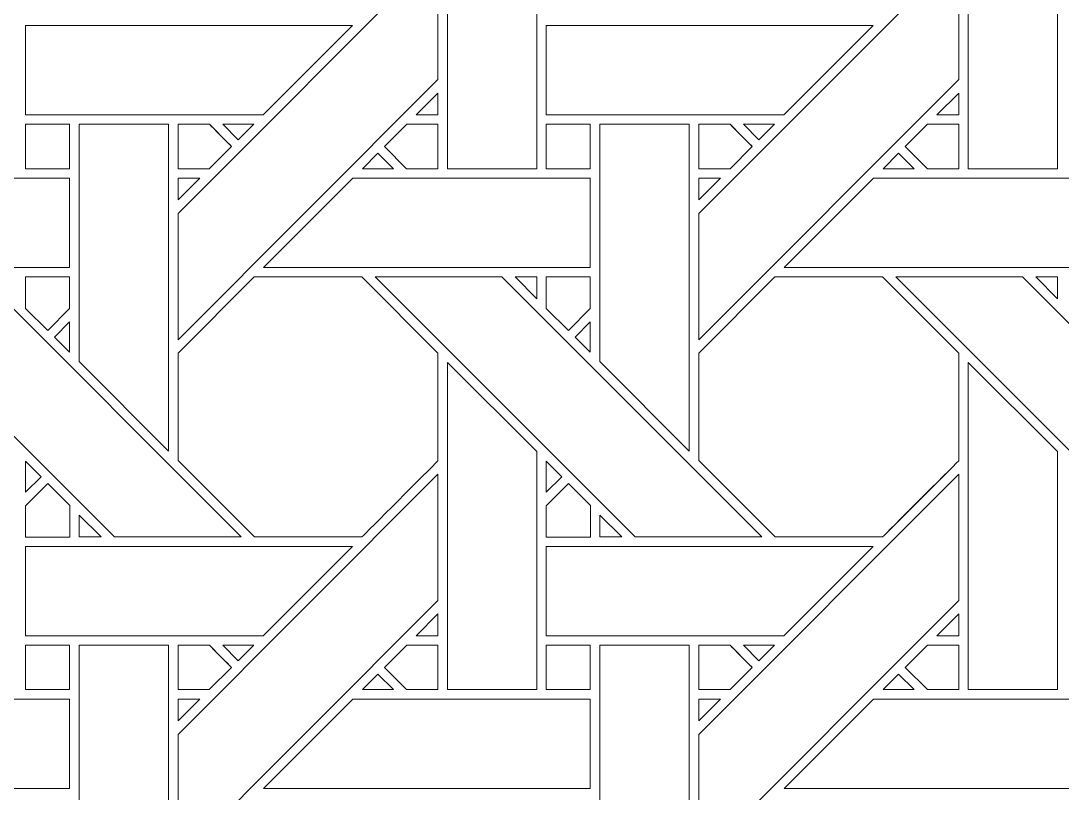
# Model space of a CAD drawing. Header units: inches. Extents: x 4.9 to 19.9, y 3.1 to 15.1.
# Drawn here: x 14.231 to 16.129, y 10.763 to 12.17 of the extents above; entities that cross this region are included whole.
import ezdxf

# ---------------------------------------------------------------- set-up
doc = ezdxf.new("R2010")
doc.units = ezdxf.units.IN
doc.header["$MEASUREMENT"] = 0
doc.layers.add('Design', color=7, linetype='Continuous', lineweight=0)

msp = doc.modelspace()

# ---------------------------------------------------------------- linework, layer by layer
at = {"layer": 'Design'}
for points, knots in [([(4.8829, 15.0948), (4.8829, 15.0948), (4.8829, 3.0948), (4.8829, 3.0948), (4.8829, 3.0948), (19.8829, 3.0948), (19.8829, 3.0948), (19.8829, 3.0948), (19.8829, 15.0948), (19.8829, 15.0948), (19.8829, 15.0948), (4.8829, 15.0948), (4.8829, 15.0948)], [0, 0, 0, 0, 1, 1, 1, 2, 2, 2, 3, 3, 3, 4, 4, 4, 4]), ([(5.4052, 14.5679), (5.4052, 14.5679), (5.4052, 3.6216), (5.4052, 3.6216), (5.4052, 3.6216), (19.3605, 3.6216), (19.3605, 3.6216), (19.3605, 3.6216), (19.3605, 14.5679), (19.3605, 14.5679), (19.3605, 14.5679), (5.4052, 14.5679), (5.4052, 14.5679)], [0, 0, 0, 0, 1, 1, 1, 2, 2, 2, 3, 3, 3, 4, 4, 4, 4]), ([(15.0087, 11.9006), (15.0087, 11.9006), (15.0087, 12.4964), (15.0087, 12.4964), (15.0087, 12.4964), (15.1714, 12.3343), (15.1714, 12.3343), (15.1714, 12.3343), (15.1714, 11.9006), (15.1714, 11.9006), (15.1714, 11.9006), (15.0087, 11.9006), (15.0087, 11.9006)], [0, 0, 0, 0, 1, 1, 1, 2, 2, 2, 3, 3, 3, 4, 4, 4, 4]), ([(15.9574, 11.9006), (15.9574, 11.9006), (15.9574, 12.4964), (15.9574, 12.4964), (15.9574, 12.4964), (16.1201, 12.3343), (16.1201, 12.3343), (16.1201, 12.3343), (16.1201, 11.9006), (16.1201, 11.9006), (16.1201, 11.9006), (15.9574, 11.9006), (15.9574, 11.9006)], [0, 0, 0, 0, 1, 1, 1, 2, 2, 2, 3, 3, 3, 4, 4, 4, 4]), ([(14.9915, 12.0628), (14.9915, 12.0628), (14.5179, 11.5892), (14.5179, 11.5892), (14.5179, 11.5892), (14.5179, 11.8193), (14.5179, 11.8193), (14.5179, 11.8193), (14.9915, 12.2929), (14.9915, 12.2929), (14.9915, 12.2929), (14.9915, 12.0628), (14.9915, 12.0628)], [0, 0, 0, 0, 1, 1, 1, 2, 2, 2, 3, 3, 3, 4, 4, 4, 4]), ([(15.9403, 12.0628), (15.9403, 12.0628), (15.4666, 11.5892), (15.4666, 11.5892), (15.4666, 11.5892), (15.4666, 11.8193), (15.4666, 11.8193), (15.4666, 11.8193), (15.9403, 12.2929), (15.9403, 12.2929), (15.9403, 12.2929), (15.9403, 12.0628), (15.9403, 12.0628)], [0, 0, 0, 0, 1, 1, 1, 2, 2, 2, 3, 3, 3, 4, 4, 4, 4]), ([(14.8357, 12.1613), (14.8357, 12.1613), (14.673, 11.9986), (14.673, 11.9986), (14.673, 11.9986), (14.24, 11.9986), (14.24, 11.9986), (14.24, 11.9986), (14.24, 12.1613), (14.24, 12.1613), (14.24, 12.1613), (14.8357, 12.1613), (14.8357, 12.1613)], [0, 0, 0, 0, 1, 1, 1, 2, 2, 2, 3, 3, 3, 4, 4, 4, 4]), ([(15.7844, 12.1613), (15.7844, 12.1613), (15.6217, 11.9986), (15.6217, 11.9986), (15.6217, 11.9986), (15.1887, 11.9986), (15.1887, 11.9986), (15.1887, 11.9986), (15.1887, 12.1613), (15.1887, 12.1613), (15.1887, 12.1613), (15.7844, 12.1613), (15.7844, 12.1613)], [0, 0, 0, 0, 1, 1, 1, 2, 2, 2, 3, 3, 3, 4, 4, 4, 4]), ([(14.9517, 11.9987), (14.9517, 11.9987), (14.9915, 12.0384), (14.9915, 12.0384), (14.9915, 12.0384), (14.9915, 11.9987), (14.9915, 11.9987), (14.9915, 11.9987), (14.9517, 11.9987), (14.9517, 11.9987)], [0, 0, 0, 0, 1, 1, 1, 2, 2, 2, 3, 3, 3, 3]), ([(15.9005, 11.9987), (15.9005, 11.9987), (15.9403, 12.0384), (15.9403, 12.0384), (15.9403, 12.0384), (15.9403, 11.9987), (15.9403, 11.9987), (15.9403, 11.9987), (15.9005, 11.9987), (15.9005, 11.9987)], [0, 0, 0, 0, 1, 1, 1, 2, 2, 2, 3, 3, 3, 3]), ([(14.3203, 11.9006), (14.3203, 11.9006), (14.24, 11.9006), (14.24, 11.9006), (14.24, 11.9006), (14.24, 11.9814), (14.24, 11.9814), (14.24, 11.9814), (14.3203, 11.9814), (14.3203, 11.9814), (14.3203, 11.9814), (14.3203, 11.9006), (14.3203, 11.9006)], [0, 0, 0, 0, 1, 1, 1, 2, 2, 2, 3, 3, 3, 4, 4, 4, 4]), ([(14.24, 11.9006), (14.24, 11.9006), (14.24, 11.9814), (14.24, 11.9814), (14.24, 11.9814), (14.3203, 11.9814), (14.3203, 11.9814), (14.3203, 11.9814), (14.3203, 11.9006), (14.3203, 11.9006), (14.3203, 11.9006), (14.24, 11.9006), (14.24, 11.9006)], [0, 0, 0, 0, 1, 1, 1, 2, 2, 2, 3, 3, 3, 4, 4, 4, 4]), ([(14.3378, 11.5492), (14.3378, 11.5492), (14.3378, 11.9814), (14.3378, 11.9814), (14.3378, 11.9814), (14.5007, 11.9814), (14.5007, 11.9814), (14.5007, 11.9814), (14.5007, 11.3863), (14.5007, 11.3863), (14.5007, 11.3863), (14.3378, 11.5492), (14.3378, 11.5492)], [0, 0, 0, 0, 1, 1, 1, 2, 2, 2, 3, 3, 3, 4, 4, 4, 4]), ([(14.5749, 11.9814), (14.5801, 11.9763), (14.6108, 11.9455), (14.6153, 11.9411), (14.6153, 11.9411), (14.5748, 11.9006), (14.5748, 11.9006), (14.5748, 11.9006), (14.5179, 11.9006), (14.5179, 11.9006), (14.5179, 11.9006), (14.5179, 11.9814), (14.5179, 11.9814), (14.5179, 11.9814), (14.5749, 11.9814), (14.5749, 11.9814)], [0, 0, 0, 0, 1, 1, 1, 2, 2, 2, 3, 3, 3, 4, 4, 4, 5, 5, 5, 5]), ([(14.6153, 11.9411), (14.6153, 11.9411), (14.5748, 11.9006), (14.5748, 11.9006), (14.5748, 11.9006), (14.5179, 11.9006), (14.5179, 11.9006), (14.5179, 11.9006), (14.5179, 11.9814), (14.5179, 11.9814), (14.5179, 11.9814), (14.5749, 11.9814), (14.5749, 11.9814), (14.5802, 11.9762), (14.611, 11.9453), (14.6153, 11.9411)], [0, 0, 0, 0, 1, 1, 1, 2, 2, 2, 3, 3, 3, 4, 4, 4, 5, 5, 5, 5]), ([(14.5993, 11.9814), (14.5993, 11.9814), (14.6558, 11.9814), (14.6558, 11.9814), (14.6558, 11.9814), (14.6275, 11.9532), (14.6275, 11.9532), (14.6275, 11.9532), (14.5993, 11.9814), (14.5993, 11.9814)], [0, 0, 0, 0, 1, 1, 1, 2, 2, 2, 3, 3, 3, 3]), ([(14.9915, 11.9814), (14.9915, 11.9814), (14.9915, 11.9006), (14.9915, 11.9006), (14.9915, 11.9006), (14.9344, 11.9006), (14.9344, 11.9006), (14.9344, 11.9006), (14.8941, 11.941), (14.8941, 11.941), (14.8941, 11.941), (14.9345, 11.9814), (14.9345, 11.9814), (14.9345, 11.9814), (14.9915, 11.9814), (14.9915, 11.9814)], [0, 0, 0, 0, 1, 1, 1, 2, 2, 2, 3, 3, 3, 4, 4, 4, 5, 5, 5, 5]), ([(14.9915, 11.9006), (14.9915, 11.9006), (14.9344, 11.9006), (14.9344, 11.9006), (14.9344, 11.9006), (14.8941, 11.941), (14.8941, 11.941), (14.8941, 11.941), (14.9345, 11.9814), (14.9345, 11.9814), (14.9345, 11.9814), (14.9915, 11.9814), (14.9915, 11.9814), (14.9915, 11.9814), (14.9915, 11.9006), (14.9915, 11.9006)], [0, 0, 0, 0, 1, 1, 1, 2, 2, 2, 3, 3, 3, 4, 4, 4, 5, 5, 5, 5]), ([(15.269, 11.9006), (15.269, 11.9006), (15.1887, 11.9006), (15.1887, 11.9006), (15.1887, 11.9006), (15.1887, 11.9814), (15.1887, 11.9814), (15.1887, 11.9814), (15.269, 11.9814), (15.269, 11.9814), (15.269, 11.9814), (15.269, 11.9006), (15.269, 11.9006)], [0, 0, 0, 0, 1, 1, 1, 2, 2, 2, 3, 3, 3, 4, 4, 4, 4]), ([(15.1887, 11.9006), (15.1887, 11.9006), (15.1887, 11.9814), (15.1887, 11.9814), (15.1887, 11.9814), (15.269, 11.9814), (15.269, 11.9814), (15.269, 11.9814), (15.269, 11.9006), (15.269, 11.9006), (15.269, 11.9006), (15.1887, 11.9006), (15.1887, 11.9006)], [0, 0, 0, 0, 1, 1, 1, 2, 2, 2, 3, 3, 3, 4, 4, 4, 4]), ([(15.2865, 11.5492), (15.2865, 11.5492), (15.2865, 11.9814), (15.2865, 11.9814), (15.2865, 11.9814), (15.4494, 11.9814), (15.4494, 11.9814), (15.4494, 11.9814), (15.4494, 11.3863), (15.4494, 11.3863), (15.4494, 11.3863), (15.2865, 11.5492), (15.2865, 11.5492)], [0, 0, 0, 0, 1, 1, 1, 2, 2, 2, 3, 3, 3, 4, 4, 4, 4]), ([(15.5237, 11.9814), (15.5288, 11.9763), (15.5596, 11.9455), (15.564, 11.9411), (15.564, 11.9411), (15.5236, 11.9006), (15.5236, 11.9006), (15.5236, 11.9006), (15.4666, 11.9006), (15.4666, 11.9006), (15.4666, 11.9006), (15.4666, 11.9814), (15.4666, 11.9814), (15.4666, 11.9814), (15.5237, 11.9814), (15.5237, 11.9814)], [0, 0, 0, 0, 1, 1, 1, 2, 2, 2, 3, 3, 3, 4, 4, 4, 5, 5, 5, 5]), ([(15.564, 11.9411), (15.564, 11.9411), (15.5236, 11.9006), (15.5236, 11.9006), (15.5236, 11.9006), (15.4666, 11.9006), (15.4666, 11.9006), (15.4666, 11.9006), (15.4666, 11.9814), (15.4666, 11.9814), (15.4666, 11.9814), (15.5237, 11.9814), (15.5237, 11.9814), (15.5293, 11.9758), (15.564, 11.9411), (15.564, 11.9411)], [0, 0, 0, 0, 1, 1, 1, 2, 2, 2, 3, 3, 3, 4, 4, 4, 5, 5, 5, 5]), ([(15.548, 11.9814), (15.548, 11.9814), (15.6045, 11.9814), (15.6045, 11.9814), (15.6045, 11.9814), (15.5762, 11.9532), (15.5762, 11.9532), (15.5762, 11.9532), (15.548, 11.9814), (15.548, 11.9814)], [0, 0, 0, 0, 1, 1, 1, 2, 2, 2, 3, 3, 3, 3]), ([(15.9403, 11.9814), (15.9403, 11.9814), (15.9403, 11.9006), (15.9403, 11.9006), (15.9403, 11.9006), (15.8832, 11.9006), (15.8832, 11.9006), (15.8832, 11.9006), (15.8428, 11.941), (15.8428, 11.941), (15.8428, 11.941), (15.8832, 11.9814), (15.8832, 11.9814), (15.8832, 11.9814), (15.9403, 11.9814), (15.9403, 11.9814)], [0, 0, 0, 0, 1, 1, 1, 2, 2, 2, 3, 3, 3, 4, 4, 4, 5, 5, 5, 5]), ([(15.9403, 11.9006), (15.9403, 11.9006), (15.8832, 11.9006), (15.8832, 11.9006), (15.8832, 11.9006), (15.8428, 11.941), (15.8428, 11.941), (15.8428, 11.941), (15.8832, 11.9814), (15.8832, 11.9814), (15.8832, 11.9814), (15.9403, 11.9814), (15.9403, 11.9814), (15.9403, 11.9814), (15.9403, 11.9006), (15.9403, 11.9006)], [0, 0, 0, 0, 1, 1, 1, 2, 2, 2, 3, 3, 3, 4, 4, 4, 5, 5, 5, 5]), ([(14.8537, 11.9006), (14.8537, 11.9006), (14.8819, 11.9289), (14.8819, 11.9289), (14.8819, 11.9289), (14.9102, 11.9006), (14.9102, 11.9006), (14.9102, 11.9006), (14.8537, 11.9006), (14.8537, 11.9006)], [0, 0, 0, 0, 1, 1, 1, 2, 2, 2, 3, 3, 3, 3]), ([(15.8024, 11.9006), (15.8024, 11.9006), (15.8307, 11.9289), (15.8307, 11.9289), (15.8307, 11.9289), (15.8589, 11.9006), (15.8589, 11.9006), (15.8589, 11.9006), (15.8024, 11.9006), (15.8024, 11.9006)], [0, 0, 0, 0, 1, 1, 1, 2, 2, 2, 3, 3, 3, 3]), ([(14.3203, 11.8835), (14.3203, 11.8835), (14.3203, 11.7207), (14.3203, 11.7207), (14.3203, 11.7207), (13.725, 11.7207), (13.725, 11.7207), (13.725, 11.7207), (13.8878, 11.8835), (13.8878, 11.8835), (13.8878, 11.8835), (14.3203, 11.8835), (14.3203, 11.8835)], [0, 0, 0, 0, 1, 1, 1, 2, 2, 2, 3, 3, 3, 4, 4, 4, 4]), ([(14.5577, 11.8835), (14.5577, 11.8835), (14.5179, 11.8436), (14.5179, 11.8436), (14.5179, 11.8436), (14.5179, 11.8835), (14.5179, 11.8835), (14.5179, 11.8835), (14.5577, 11.8835), (14.5577, 11.8835)], [0, 0, 0, 0, 1, 1, 1, 2, 2, 2, 3, 3, 3, 3]), ([(15.269, 11.8835), (15.269, 11.8835), (15.269, 11.7207), (15.269, 11.7207), (15.269, 11.7207), (14.6737, 11.7207), (14.6737, 11.7207), (14.6737, 11.7207), (14.8365, 11.8835), (14.8365, 11.8835), (14.8365, 11.8835), (15.269, 11.8835), (15.269, 11.8835)], [0, 0, 0, 0, 1, 1, 1, 2, 2, 2, 3, 3, 3, 4, 4, 4, 4]), ([(15.5064, 11.8835), (15.5064, 11.8835), (15.4666, 11.8436), (15.4666, 11.8436), (15.4666, 11.8436), (15.4666, 11.8835), (15.4666, 11.8835), (15.4666, 11.8835), (15.5064, 11.8835), (15.5064, 11.8835)], [0, 0, 0, 0, 1, 1, 1, 2, 2, 2, 3, 3, 3, 3]), ([(16.2177, 11.8835), (16.2177, 11.8835), (16.2177, 11.7207), (16.2177, 11.7207), (16.2177, 11.7207), (15.6224, 11.7207), (15.6224, 11.7207), (15.6224, 11.7207), (15.7853, 11.8835), (15.7853, 11.8835), (15.7853, 11.8835), (16.2177, 11.8835), (16.2177, 11.8835)], [0, 0, 0, 0, 1, 1, 1, 2, 2, 2, 3, 3, 3, 4, 4, 4, 4]), ([(14.6329, 11.2299), (14.6329, 11.2299), (14.4018, 11.2299), (14.4018, 11.2299), (14.4018, 11.2299), (13.9283, 11.7035), (13.9283, 11.7035), (13.9283, 11.7035), (14.1592, 11.7035), (14.1592, 11.7035), (14.1592, 11.7035), (14.6329, 11.2299), (14.6329, 11.2299)], [0, 0, 0, 0, 1, 1, 1, 2, 2, 2, 3, 3, 3, 4, 4, 4, 4]), ([(14.3203, 11.7035), (14.3203, 11.7035), (14.3203, 11.6459), (14.3203, 11.6459), (14.3203, 11.6459), (14.2803, 11.606), (14.2803, 11.606), (14.2803, 11.606), (14.24, 11.6463), (14.24, 11.6463), (14.24, 11.6463), (14.24, 11.7035), (14.24, 11.7035), (14.24, 11.7035), (14.3203, 11.7035), (14.3203, 11.7035)], [0, 0, 0, 0, 1, 1, 1, 2, 2, 2, 3, 3, 3, 4, 4, 4, 5, 5, 5, 5]), ([(14.2803, 11.606), (14.2803, 11.606), (14.24, 11.6463), (14.24, 11.6463), (14.24, 11.6463), (14.24, 11.7035), (14.24, 11.7035), (14.24, 11.7035), (14.3203, 11.7035), (14.3203, 11.7035), (14.3203, 11.7035), (14.3203, 11.6459), (14.3203, 11.6459), (14.3203, 11.6459), (14.2803, 11.606), (14.2803, 11.606)], [0, 0, 0, 0, 1, 1, 1, 2, 2, 2, 3, 3, 3, 4, 4, 4, 5, 5, 5, 5]), ([(14.6566, 11.7035), (14.6566, 11.7035), (14.8528, 11.7035), (14.8528, 11.7035), (14.8528, 11.7035), (14.9915, 11.5648), (14.9915, 11.5648), (14.9915, 11.5648), (14.9915, 11.3686), (14.9915, 11.3686), (14.9737, 11.3507), (14.8618, 11.2389), (14.8528, 11.2299), (14.8528, 11.2299), (14.6571, 11.2299), (14.6571, 11.2299), (14.6571, 11.2299), (14.5179, 11.3691), (14.5179, 11.3691), (14.5179, 11.3691), (14.5179, 11.5648), (14.5179, 11.5648), (14.5179, 11.5648), (14.6566, 11.7035), (14.6566, 11.7035)], [0, 0, 0, 0, 1, 1, 1, 2, 2, 2, 3, 3, 3, 4, 4, 4, 5, 5, 5, 6, 6, 6, 7, 7, 7, 8, 8, 8, 8]), ([(14.9915, 11.5648), (14.9915, 11.5648), (14.9915, 11.3686), (14.9915, 11.3686), (14.9737, 11.3506), (14.8617, 11.2389), (14.8528, 11.2299), (14.8528, 11.2299), (14.6571, 11.2299), (14.6571, 11.2299), (14.6571, 11.2299), (14.5179, 11.3691), (14.5179, 11.3691), (14.5179, 11.3691), (14.5179, 11.5648), (14.5179, 11.5648), (14.5179, 11.5648), (14.6566, 11.7035), (14.6566, 11.7035), (14.6566, 11.7035), (14.8528, 11.7035), (14.8528, 11.7035), (14.8528, 11.7035), (14.9915, 11.5648), (14.9915, 11.5648)], [0, 0, 0, 0, 1, 1, 1, 2, 2, 2, 3, 3, 3, 4, 4, 4, 5, 5, 5, 6, 6, 6, 7, 7, 7, 8, 8, 8, 8]), ([(15.5816, 11.2299), (15.5816, 11.2299), (15.3505, 11.2299), (15.3505, 11.2299), (15.3505, 11.2299), (14.877, 11.7035), (14.877, 11.7035), (14.877, 11.7035), (15.1079, 11.7035), (15.1079, 11.7035), (15.1079, 11.7035), (15.5816, 11.2299), (15.5816, 11.2299)], [0, 0, 0, 0, 1, 1, 1, 2, 2, 2, 3, 3, 3, 4, 4, 4, 4]), ([(15.1321, 11.7035), (15.1321, 11.7035), (15.1715, 11.7035), (15.1715, 11.7035), (15.1715, 11.7035), (15.1715, 11.6637), (15.1715, 11.6637), (15.1715, 11.6637), (15.1321, 11.7035), (15.1321, 11.7035)], [0, 0, 0, 0, 1, 1, 1, 2, 2, 2, 3, 3, 3, 3]), ([(15.269, 11.7035), (15.269, 11.7035), (15.269, 11.6459), (15.269, 11.6459), (15.269, 11.6459), (15.2291, 11.606), (15.2291, 11.606), (15.2291, 11.606), (15.1887, 11.6463), (15.1887, 11.6463), (15.1887, 11.6463), (15.1887, 11.7035), (15.1887, 11.7035), (15.1887, 11.7035), (15.269, 11.7035), (15.269, 11.7035)], [0, 0, 0, 0, 1, 1, 1, 2, 2, 2, 3, 3, 3, 4, 4, 4, 5, 5, 5, 5]), ([(15.2291, 11.606), (15.2291, 11.606), (15.1887, 11.6463), (15.1887, 11.6463), (15.1887, 11.6463), (15.1887, 11.7035), (15.1887, 11.7035), (15.1887, 11.7035), (15.269, 11.7035), (15.269, 11.7035), (15.269, 11.7035), (15.269, 11.6459), (15.269, 11.6459), (15.269, 11.6459), (15.2291, 11.606), (15.2291, 11.606)], [0, 0, 0, 0, 1, 1, 1, 2, 2, 2, 3, 3, 3, 4, 4, 4, 5, 5, 5, 5]), ([(15.6053, 11.7035), (15.6053, 11.7035), (15.8015, 11.7035), (15.8015, 11.7035), (15.8015, 11.7035), (15.9403, 11.5648), (15.9403, 11.5648), (15.9403, 11.5648), (15.9403, 11.3686), (15.9403, 11.3686), (15.9225, 11.3507), (15.8105, 11.2389), (15.8016, 11.2299), (15.8016, 11.2299), (15.6058, 11.2299), (15.6058, 11.2299), (15.6058, 11.2299), (15.4666, 11.3691), (15.4666, 11.3691), (15.4666, 11.3691), (15.4666, 11.5648), (15.4666, 11.5648), (15.4666, 11.5648), (15.6053, 11.7035), (15.6053, 11.7035)], [0, 0, 0, 0, 1, 1, 1, 2, 2, 2, 3, 3, 3, 4, 4, 4, 5, 5, 5, 6, 6, 6, 7, 7, 7, 8, 8, 8, 8]), ([(15.9403, 11.3686), (15.922, 11.3502), (15.8102, 11.2386), (15.8016, 11.2299), (15.8016, 11.2299), (15.6058, 11.2299), (15.6058, 11.2299), (15.6058, 11.2299), (15.4666, 11.3691), (15.4666, 11.3691), (15.4666, 11.3691), (15.4666, 11.5648), (15.4666, 11.5648), (15.4666, 11.5648), (15.6053, 11.7035), (15.6053, 11.7035), (15.6053, 11.7035), (15.8015, 11.7035), (15.8015, 11.7035), (15.8015, 11.7035), (15.9403, 11.5648), (15.9403, 11.5648), (15.9403, 11.5648), (15.9403, 11.3686), (15.9403, 11.3686)], [0, 0, 0, 0, 1, 1, 1, 2, 2, 2, 3, 3, 3, 4, 4, 4, 5, 5, 5, 6, 6, 6, 7, 7, 7, 8, 8, 8, 8]), ([(16.2993, 11.2299), (16.2993, 11.2299), (15.8257, 11.7035), (15.8257, 11.7035), (15.8257, 11.7035), (16.0567, 11.7035), (16.0567, 11.7035), (16.0567, 11.7035), (16.5303, 11.2299), (16.5303, 11.2299), (16.5303, 11.2299), (16.2993, 11.2299), (16.2993, 11.2299)], [0, 0, 0, 0, 1, 1, 1, 2, 2, 2, 3, 3, 3, 4, 4, 4, 4]), ([(16.0808, 11.7035), (16.0808, 11.7035), (16.1202, 11.7035), (16.1202, 11.7035), (16.1202, 11.7035), (16.1202, 11.6637), (16.1202, 11.6637), (16.1202, 11.6637), (16.0808, 11.7035), (16.0808, 11.7035)], [0, 0, 0, 0, 1, 1, 1, 2, 2, 2, 3, 3, 3, 3]), ([(14.3203, 11.6217), (14.3203, 11.6217), (14.3203, 11.5665), (14.3203, 11.5665), (14.3203, 11.5665), (14.2925, 11.5939), (14.2925, 11.5939), (14.2925, 11.5939), (14.3203, 11.6217), (14.3203, 11.6217)], [0, 0, 0, 0, 1, 1, 1, 2, 2, 2, 3, 3, 3, 3]), ([(15.269, 11.6217), (15.269, 11.6217), (15.269, 11.5665), (15.269, 11.5665), (15.269, 11.5665), (15.2412, 11.5939), (15.2412, 11.5939), (15.2412, 11.5939), (15.269, 11.6217), (15.269, 11.6217)], [0, 0, 0, 0, 1, 1, 1, 2, 2, 2, 3, 3, 3, 3]), ([(15.0087, 10.9519), (15.0087, 10.9519), (15.0087, 11.5477), (15.0087, 11.5477), (15.0087, 11.5477), (15.1714, 11.3856), (15.1714, 11.3856), (15.1714, 11.3856), (15.1714, 10.9519), (15.1714, 10.9519), (15.1714, 10.9519), (15.0087, 10.9519), (15.0087, 10.9519)], [0, 0, 0, 0, 1, 1, 1, 2, 2, 2, 3, 3, 3, 4, 4, 4, 4]), ([(15.9574, 10.9519), (15.9574, 10.9519), (15.9574, 11.5477), (15.9574, 11.5477), (15.9574, 11.5477), (16.1201, 11.3856), (16.1201, 11.3856), (16.1201, 11.3856), (16.1201, 10.9519), (16.1201, 10.9519), (16.1201, 10.9519), (15.9574, 10.9519), (15.9574, 10.9519)], [0, 0, 0, 0, 1, 1, 1, 2, 2, 2, 3, 3, 3, 4, 4, 4, 4]), ([(14.24, 11.3113), (14.24, 11.3113), (14.24, 11.3681), (14.24, 11.3681), (14.24, 11.3681), (14.2682, 11.3395), (14.2682, 11.3395), (14.2682, 11.3395), (14.24, 11.3113), (14.24, 11.3113)], [0, 0, 0, 0, 1, 1, 1, 2, 2, 2, 3, 3, 3, 3]), ([(15.1887, 11.3113), (15.1887, 11.3113), (15.1887, 11.3681), (15.1887, 11.3681), (15.1887, 11.3681), (15.2169, 11.3395), (15.2169, 11.3395), (15.2169, 11.3395), (15.1887, 11.3113), (15.1887, 11.3113)], [0, 0, 0, 0, 1, 1, 1, 2, 2, 2, 3, 3, 3, 3]), ([(14.9915, 11.1141), (14.9915, 11.1141), (14.5179, 10.6404), (14.5179, 10.6404), (14.5179, 10.6404), (14.5179, 10.8705), (14.5179, 10.8705), (14.5179, 10.8705), (14.9915, 11.3441), (14.9915, 11.3441), (14.9915, 11.3441), (14.9915, 11.1141), (14.9915, 11.1141)], [0, 0, 0, 0, 1, 1, 1, 2, 2, 2, 3, 3, 3, 4, 4, 4, 4]), ([(15.4666, 10.6404), (15.4666, 10.6404), (15.4666, 10.8705), (15.4666, 10.8705), (15.4666, 10.8705), (15.9403, 11.3441), (15.9403, 11.3441), (15.9403, 11.3441), (15.9403, 11.1141), (15.9403, 11.1141), (15.9403, 11.1141), (15.4666, 10.6404), (15.4666, 10.6404)], [0, 0, 0, 0, 1, 1, 1, 2, 2, 2, 3, 3, 3, 4, 4, 4, 4]), ([(14.24, 11.2297), (14.24, 11.2297), (14.24, 11.2869), (14.24, 11.2869), (14.24, 11.2869), (14.2803, 11.3273), (14.2803, 11.3273), (14.2803, 11.3273), (14.3207, 11.287), (14.3207, 11.287), (14.3207, 11.287), (14.3207, 11.2297), (14.3207, 11.2297), (14.3207, 11.2297), (14.24, 11.2297), (14.24, 11.2297)], [0, 0, 0, 0, 1, 1, 1, 2, 2, 2, 3, 3, 3, 4, 4, 4, 5, 5, 5, 5]), ([(14.2803, 11.3273), (14.2803, 11.3273), (14.3207, 11.287), (14.3207, 11.287), (14.3207, 11.287), (14.3207, 11.2297), (14.3207, 11.2297), (14.3207, 11.2297), (14.24, 11.2297), (14.24, 11.2297), (14.24, 11.2297), (14.24, 11.2869), (14.24, 11.2869), (14.24, 11.2869), (14.2803, 11.3273), (14.2803, 11.3273)], [0, 0, 0, 0, 1, 1, 1, 2, 2, 2, 3, 3, 3, 4, 4, 4, 5, 5, 5, 5]), ([(15.1887, 11.2297), (15.1887, 11.2297), (15.1887, 11.2869), (15.1887, 11.2869), (15.1887, 11.2869), (15.2291, 11.3273), (15.2291, 11.3273), (15.2291, 11.3273), (15.2694, 11.287), (15.2694, 11.287), (15.2694, 11.287), (15.2694, 11.2297), (15.2694, 11.2297), (15.2694, 11.2297), (15.1887, 11.2297), (15.1887, 11.2297)], [0, 0, 0, 0, 1, 1, 1, 2, 2, 2, 3, 3, 3, 4, 4, 4, 5, 5, 5, 5]), ([(15.2291, 11.3273), (15.2291, 11.3273), (15.2694, 11.287), (15.2694, 11.287), (15.2694, 11.287), (15.2694, 11.2297), (15.2694, 11.2297), (15.2694, 11.2297), (15.1887, 11.2297), (15.1887, 11.2297), (15.1887, 11.2297), (15.1887, 11.2869), (15.1887, 11.2869), (15.1887, 11.2869), (15.2291, 11.3273), (15.2291, 11.3273)], [0, 0, 0, 0, 1, 1, 1, 2, 2, 2, 3, 3, 3, 4, 4, 4, 5, 5, 5, 5]), ([(14.3379, 11.2299), (14.3379, 11.2299), (14.3379, 11.2697), (14.3379, 11.2697), (14.3379, 11.2697), (14.3776, 11.2299), (14.3776, 11.2299), (14.3776, 11.2299), (14.3379, 11.2299), (14.3379, 11.2299)], [0, 0, 0, 0, 1, 1, 1, 2, 2, 2, 3, 3, 3, 3]), ([(15.2866, 11.2299), (15.2866, 11.2299), (15.2866, 11.2697), (15.2866, 11.2697), (15.2866, 11.2697), (15.3264, 11.2299), (15.3264, 11.2299), (15.3264, 11.2299), (15.2866, 11.2299), (15.2866, 11.2299)], [0, 0, 0, 0, 1, 1, 1, 2, 2, 2, 3, 3, 3, 3]), ([(14.8357, 11.2126), (14.8357, 11.2126), (14.673, 11.0499), (14.673, 11.0499), (14.673, 11.0499), (14.24, 11.0499), (14.24, 11.0499), (14.24, 11.0499), (14.24, 11.2126), (14.24, 11.2126), (14.24, 11.2126), (14.8357, 11.2126), (14.8357, 11.2126)], [0, 0, 0, 0, 1, 1, 1, 2, 2, 2, 3, 3, 3, 4, 4, 4, 4]), ([(15.7844, 11.2126), (15.7844, 11.2126), (15.6217, 11.0499), (15.6217, 11.0499), (15.6217, 11.0499), (15.1887, 11.0499), (15.1887, 11.0499), (15.1887, 11.0499), (15.1887, 11.2126), (15.1887, 11.2126), (15.1887, 11.2126), (15.7844, 11.2126), (15.7844, 11.2126)], [0, 0, 0, 0, 1, 1, 1, 2, 2, 2, 3, 3, 3, 4, 4, 4, 4]), ([(14.9517, 11.0499), (14.9517, 11.0499), (14.9915, 11.0897), (14.9915, 11.0897), (14.9915, 11.0897), (14.9915, 11.0499), (14.9915, 11.0499), (14.9915, 11.0499), (14.9517, 11.0499), (14.9517, 11.0499)], [0, 0, 0, 0, 1, 1, 1, 2, 2, 2, 3, 3, 3, 3]), ([(15.9403, 11.0897), (15.9403, 11.0897), (15.9403, 11.0499), (15.9403, 11.0499), (15.9403, 11.0499), (15.9005, 11.0499), (15.9005, 11.0499), (15.9005, 11.0499), (15.9403, 11.0897), (15.9403, 11.0897)], [0, 0, 0, 0, 1, 1, 1, 2, 2, 2, 3, 3, 3, 3]), ([(14.3203, 10.9519), (14.3203, 10.9519), (14.24, 10.9519), (14.24, 10.9519), (14.24, 10.9519), (14.24, 11.0327), (14.24, 11.0327), (14.24, 11.0327), (14.3203, 11.0327), (14.3203, 11.0327), (14.3203, 11.0327), (14.3203, 10.9519), (14.3203, 10.9519)], [0, 0, 0, 0, 1, 1, 1, 2, 2, 2, 3, 3, 3, 4, 4, 4, 4]), ([(14.24, 10.9519), (14.24, 10.9519), (14.24, 11.0327), (14.24, 11.0327), (14.24, 11.0327), (14.3203, 11.0327), (14.3203, 11.0327), (14.3203, 11.0327), (14.3203, 10.9519), (14.3203, 10.9519), (14.3203, 10.9519), (14.24, 10.9519), (14.24, 10.9519)], [0, 0, 0, 0, 1, 1, 1, 2, 2, 2, 3, 3, 3, 4, 4, 4, 4]), ([(14.3378, 10.6004), (14.3378, 10.6004), (14.3378, 11.0326), (14.3378, 11.0326), (14.3378, 11.0326), (14.5007, 11.0326), (14.5007, 11.0326), (14.5007, 11.0326), (14.5007, 10.4375), (14.5007, 10.4375), (14.5007, 10.4375), (14.3378, 10.6004), (14.3378, 10.6004)], [0, 0, 0, 0, 1, 1, 1, 2, 2, 2, 3, 3, 3, 4, 4, 4, 4]), ([(14.5749, 11.0327), (14.5801, 11.0276), (14.6108, 10.9967), (14.6153, 10.9923), (14.6153, 10.9923), (14.5748, 10.9519), (14.5748, 10.9519), (14.5748, 10.9519), (14.5179, 10.9519), (14.5179, 10.9519), (14.5179, 10.9519), (14.5179, 11.0327), (14.5179, 11.0327), (14.5179, 11.0327), (14.5749, 11.0327), (14.5749, 11.0327)], [0, 0, 0, 0, 1, 1, 1, 2, 2, 2, 3, 3, 3, 4, 4, 4, 5, 5, 5, 5]), ([(14.6153, 10.9923), (14.6153, 10.9923), (14.5748, 10.9519), (14.5748, 10.9519), (14.5748, 10.9519), (14.5179, 10.9519), (14.5179, 10.9519), (14.5179, 10.9519), (14.5179, 11.0327), (14.5179, 11.0327), (14.5179, 11.0327), (14.5749, 11.0327), (14.5749, 11.0327), (14.58, 11.0277), (14.6107, 10.9969), (14.6153, 10.9923)], [0, 0, 0, 0, 1, 1, 1, 2, 2, 2, 3, 3, 3, 4, 4, 4, 5, 5, 5, 5]), ([(14.5993, 11.0326), (14.5993, 11.0326), (14.6557, 11.0326), (14.6557, 11.0326), (14.6557, 11.0326), (14.6275, 11.0045), (14.6275, 11.0045), (14.6275, 11.0045), (14.5993, 11.0326), (14.5993, 11.0326)], [0, 0, 0, 0, 1, 1, 1, 2, 2, 2, 3, 3, 3, 3]), ([(14.9915, 11.0327), (14.9915, 11.0327), (14.9915, 10.9519), (14.9915, 10.9519), (14.9915, 10.9519), (14.9344, 10.9519), (14.9344, 10.9519), (14.9344, 10.9519), (14.8941, 10.9923), (14.8941, 10.9923), (14.8941, 10.9923), (14.9345, 11.0327), (14.9345, 11.0327), (14.9345, 11.0327), (14.9915, 11.0327), (14.9915, 11.0327)], [0, 0, 0, 0, 1, 1, 1, 2, 2, 2, 3, 3, 3, 4, 4, 4, 5, 5, 5, 5]), ([(14.9915, 10.9519), (14.9915, 10.9519), (14.9344, 10.9519), (14.9344, 10.9519), (14.9344, 10.9519), (14.8941, 10.9923), (14.8941, 10.9923), (14.8941, 10.9923), (14.9345, 11.0327), (14.9345, 11.0327), (14.9345, 11.0327), (14.9915, 11.0327), (14.9915, 11.0327), (14.9915, 11.0327), (14.9915, 10.9519), (14.9915, 10.9519)], [0, 0, 0, 0, 1, 1, 1, 2, 2, 2, 3, 3, 3, 4, 4, 4, 5, 5, 5, 5]), ([(15.269, 10.9519), (15.269, 10.9519), (15.1887, 10.9519), (15.1887, 10.9519), (15.1887, 10.9519), (15.1887, 11.0327), (15.1887, 11.0327), (15.1887, 11.0327), (15.269, 11.0327), (15.269, 11.0327), (15.269, 11.0327), (15.269, 10.9519), (15.269, 10.9519)], [0, 0, 0, 0, 1, 1, 1, 2, 2, 2, 3, 3, 3, 4, 4, 4, 4]), ([(15.1887, 10.9519), (15.1887, 10.9519), (15.1887, 11.0327), (15.1887, 11.0327), (15.1887, 11.0327), (15.269, 11.0327), (15.269, 11.0327), (15.269, 11.0327), (15.269, 10.9519), (15.269, 10.9519), (15.269, 10.9519), (15.1887, 10.9519), (15.1887, 10.9519)], [0, 0, 0, 0, 1, 1, 1, 2, 2, 2, 3, 3, 3, 4, 4, 4, 4]), ([(15.2865, 10.6004), (15.2865, 10.6004), (15.2865, 11.0326), (15.2865, 11.0326), (15.2865, 11.0326), (15.4494, 11.0326), (15.4494, 11.0326), (15.4494, 11.0326), (15.4494, 10.4375), (15.4494, 10.4375), (15.4494, 10.4375), (15.2865, 10.6004), (15.2865, 10.6004)], [0, 0, 0, 0, 1, 1, 1, 2, 2, 2, 3, 3, 3, 4, 4, 4, 4]), ([(15.5237, 11.0327), (15.5288, 11.0276), (15.5596, 10.9967), (15.564, 10.9923), (15.564, 10.9923), (15.5236, 10.9519), (15.5236, 10.9519), (15.5236, 10.9519), (15.4666, 10.9519), (15.4666, 10.9519), (15.4666, 10.9519), (15.4666, 11.0327), (15.4666, 11.0327), (15.4666, 11.0327), (15.5237, 11.0327), (15.5237, 11.0327)], [0, 0, 0, 0, 1, 1, 1, 2, 2, 2, 3, 3, 3, 4, 4, 4, 5, 5, 5, 5]), ([(15.564, 10.9923), (15.564, 10.9923), (15.5236, 10.9519), (15.5236, 10.9519), (15.5236, 10.9519), (15.4666, 10.9519), (15.4666, 10.9519), (15.4666, 10.9519), (15.4666, 11.0327), (15.4666, 11.0327), (15.4666, 11.0327), (15.5237, 11.0327), (15.5237, 11.0327), (15.5291, 11.0273), (15.564, 10.9923), (15.564, 10.9923)], [0, 0, 0, 0, 1, 1, 1, 2, 2, 2, 3, 3, 3, 4, 4, 4, 5, 5, 5, 5]), ([(15.548, 11.0326), (15.548, 11.0326), (15.6045, 11.0326), (15.6045, 11.0326), (15.6045, 11.0326), (15.5762, 11.0045), (15.5762, 11.0045), (15.5762, 11.0045), (15.548, 11.0326), (15.548, 11.0326)], [0, 0, 0, 0, 1, 1, 1, 2, 2, 2, 3, 3, 3, 3]), ([(15.9403, 11.0327), (15.9403, 11.0327), (15.9403, 10.9519), (15.9403, 10.9519), (15.9403, 10.9519), (15.8832, 10.9519), (15.8832, 10.9519), (15.8832, 10.9519), (15.8428, 10.9923), (15.8428, 10.9923), (15.8428, 10.9923), (15.8832, 11.0327), (15.8832, 11.0327), (15.8832, 11.0327), (15.9403, 11.0327), (15.9403, 11.0327)], [0, 0, 0, 0, 1, 1, 1, 2, 2, 2, 3, 3, 3, 4, 4, 4, 5, 5, 5, 5]), ([(15.9403, 10.9519), (15.9403, 10.9519), (15.8832, 10.9519), (15.8832, 10.9519), (15.8832, 10.9519), (15.8428, 10.9923), (15.8428, 10.9923), (15.8428, 10.9923), (15.8832, 11.0327), (15.8832, 11.0327), (15.8832, 11.0327), (15.9403, 11.0327), (15.9403, 11.0327), (15.9403, 11.0327), (15.9403, 10.9519), (15.9403, 10.9519)], [0, 0, 0, 0, 1, 1, 1, 2, 2, 2, 3, 3, 3, 4, 4, 4, 5, 5, 5, 5]), ([(14.8537, 10.9519), (14.8537, 10.9519), (14.8819, 10.9801), (14.8819, 10.9801), (14.8819, 10.9801), (14.9102, 10.9519), (14.9102, 10.9519), (14.9102, 10.9519), (14.8537, 10.9519), (14.8537, 10.9519)], [0, 0, 0, 0, 1, 1, 1, 2, 2, 2, 3, 3, 3, 3]), ([(15.8307, 10.9801), (15.8307, 10.9801), (15.8589, 10.9519), (15.8589, 10.9519), (15.8589, 10.9519), (15.8024, 10.9519), (15.8024, 10.9519), (15.8024, 10.9519), (15.8307, 10.9801), (15.8307, 10.9801)], [0, 0, 0, 0, 1, 1, 1, 2, 2, 2, 3, 3, 3, 3]), ([(14.3203, 10.9347), (14.3203, 10.9347), (14.3203, 10.7719), (14.3203, 10.7719), (14.3203, 10.7719), (13.725, 10.7719), (13.725, 10.7719), (13.725, 10.7719), (13.8878, 10.9347), (13.8878, 10.9347), (13.8878, 10.9347), (14.3203, 10.9347), (14.3203, 10.9347)], [0, 0, 0, 0, 1, 1, 1, 2, 2, 2, 3, 3, 3, 4, 4, 4, 4]), ([(14.5577, 10.9347), (14.5577, 10.9347), (14.5179, 10.8949), (14.5179, 10.8949), (14.5179, 10.8949), (14.5179, 10.9347), (14.5179, 10.9347), (14.5179, 10.9347), (14.5577, 10.9347), (14.5577, 10.9347)], [0, 0, 0, 0, 1, 1, 1, 2, 2, 2, 3, 3, 3, 3]), ([(15.269, 10.9347), (15.269, 10.9347), (15.269, 10.7719), (15.269, 10.7719), (15.269, 10.7719), (14.6737, 10.7719), (14.6737, 10.7719), (14.6737, 10.7719), (14.8365, 10.9347), (14.8365, 10.9347), (14.8365, 10.9347), (15.269, 10.9347), (15.269, 10.9347)], [0, 0, 0, 0, 1, 1, 1, 2, 2, 2, 3, 3, 3, 4, 4, 4, 4]), ([(15.5064, 10.9347), (15.5064, 10.9347), (15.4666, 10.8949), (15.4666, 10.8949), (15.4666, 10.8949), (15.4666, 10.9347), (15.4666, 10.9347), (15.4666, 10.9347), (15.5064, 10.9347), (15.5064, 10.9347)], [0, 0, 0, 0, 1, 1, 1, 2, 2, 2, 3, 3, 3, 3]), ([(16.2177, 10.9347), (16.2177, 10.9347), (16.2177, 10.7719), (16.2177, 10.7719), (16.2177, 10.7719), (15.6224, 10.7719), (15.6224, 10.7719), (15.6224, 10.7719), (15.7853, 10.9347), (15.7853, 10.9347), (15.7853, 10.9347), (16.2177, 10.9347), (16.2177, 10.9347)], [0, 0, 0, 0, 1, 1, 1, 2, 2, 2, 3, 3, 3, 4, 4, 4, 4])]:
    msp.add_open_spline(points, degree=3, knots=knots, dxfattribs=at)

doc.saveas('drawing.dxf')
